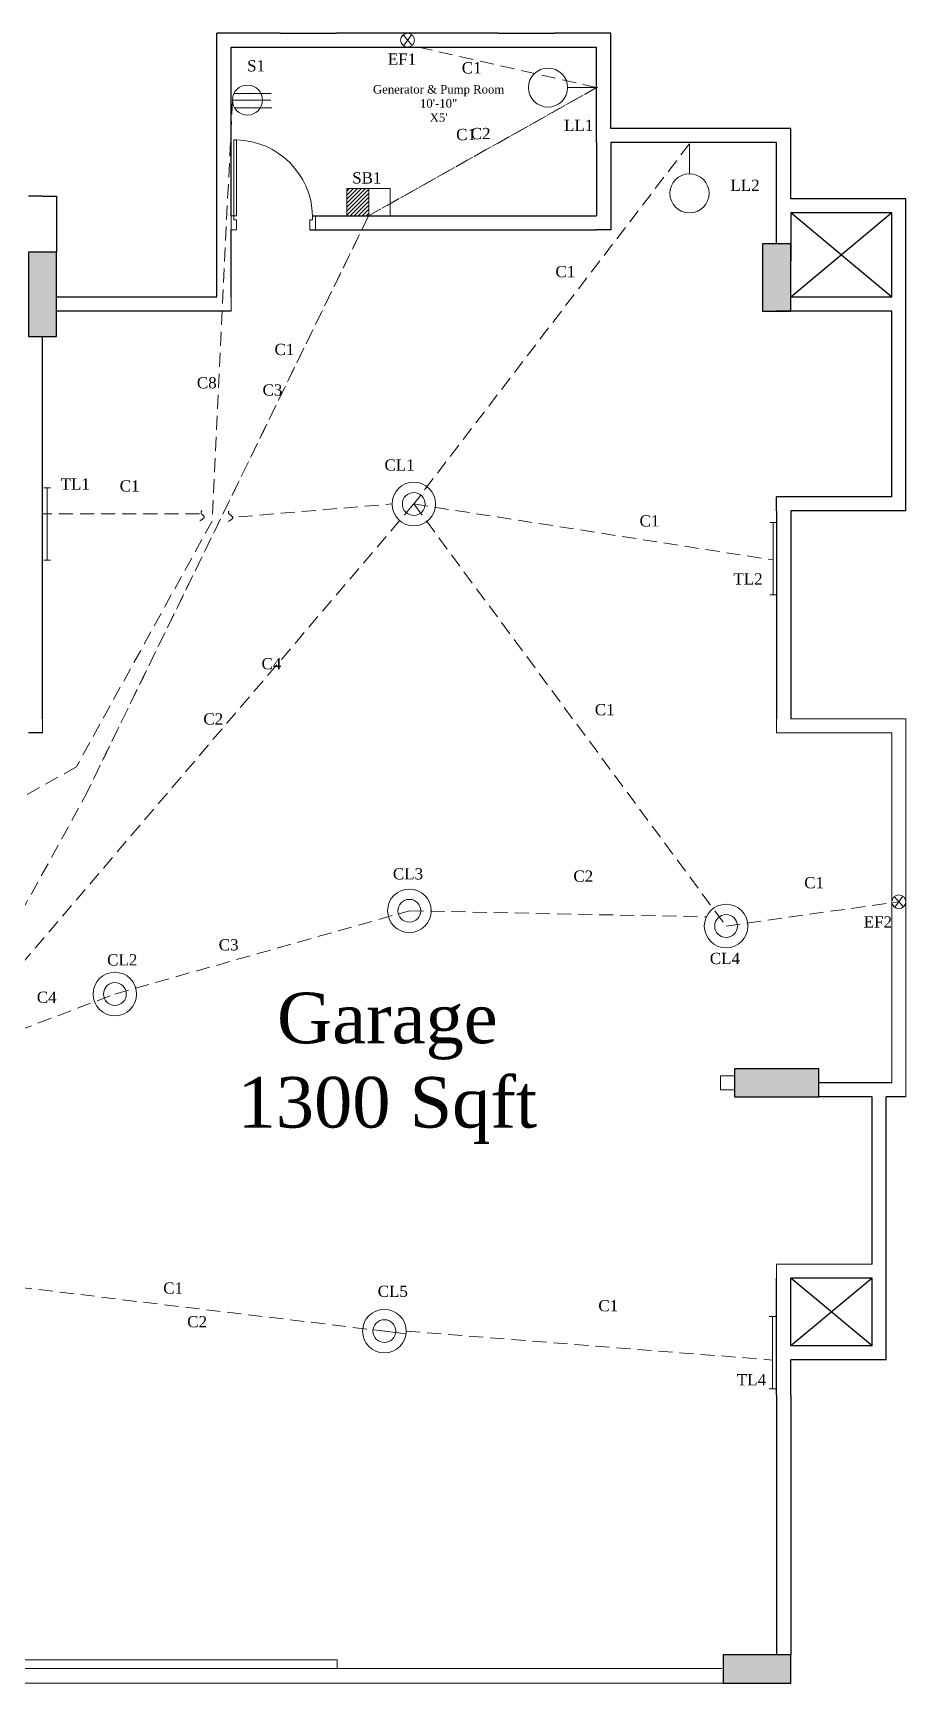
# Model space of a CAD drawing. Header units: feet. Extents: x -1909 to 11484, y -1193 to 2041.
# Drawn here: x -1332 to -1022, y 49 to 636 of the extents above; entities that cross this region are included whole.
import ezdxf

# ---------------------------------------------------------------- set-up
doc = ezdxf.new("R2010")
doc.units = ezdxf.units.FT
doc.header["$LTSCALE"] = 20
doc.header["$MEASUREMENT"] = 0
doc.linetypes.add('HIDDEN', pattern=[0.375, 0.25, -0.125])
doc.layers.get('0').update_dxf_attribs({"color": 255})
for name, color, linetype, lineweight in [('Door', 6, 'Continuous', 0), ('Emergency Lines', 30, 'HIDDEN', 0), ('FF', 50, 'Continuous', 0), ('Hatch', 7, 'Continuous', 0), ('Main Layout', 7, 'Continuous', 0), ('Main Lines', 84, 'HIDDEN', 0), ('text', 10, 'Continuous', 0)]:
    doc.layers.add(name, color=color, linetype=linetype, lineweight=lineweight)
doc.styles.get("Standard").update_dxf_attribs({"font": 'times.ttf', "height": 18})

# ---------------------------------------------------------------- blocks, each defined once
blk = doc.blocks.new('ceiling_light')
at = {"layer": 'FF'}
for radius in [15.5, 8.12]:
    blk.add_circle((0, 8.1), radius, dxfattribs=at)
blk = doc.blocks.new('tube_light')
at = {"layer": 'FF'}
for p, q in [((0, 3), (0, 6)), ((0, 3), (64.3, 3)), ((0, 3), (0, 0)), ((64.3, 3), (64.3, 6)), ((64.3, 3), (64.3, 0))]:
    blk.add_line(p, q, dxfattribs=at)
blk = doc.blocks.new('Small Door')
at = {"layer": 'Door', "lineweight": -2}
blk.add_line((-5, 30), (0, 30), dxfattribs=at)
for points in [[(0, 30), (0, 28), (-3.5, 28), (-3.5, 29), (-5, 29), (-5, 30), (0, 30)], [(-5, 1), (-32, 1), (-32, 2), (-5, 2), (-5, 1)], [(0, 0), (0, 2), (-3.5, 2), (-3.5, 1), (-5, 1), (-5, 0), (0, 0)]]:
    blk.add_lwpolyline(points, dxfattribs=at)
blk.add_arc((-4.25, 1.25), 27.76, 91.54816, 178.45184, dxfattribs=at)
blk = doc.blocks.new('lintel_light')
blk.add_line((26.7, 0), (0, 0))
blk.add_circle((44.1, 0), 17.4)
blk = doc.blocks.new('hatch1')
h = blk.add_hatch()
h.set_pattern_fill('ANSI31', color=256, scale=20, style=0)
h.set_pattern_definition([(45, (-48.1155, 69.177), (-1.76777, 1.76777), [])])
h.paths.add_polyline_path([(19.5, 0), (19.5, 24.2), (0, 24.2), (0, 0)])
blk.add_line((19.5, 24.2), (19.5, 0))
blk.add_lwpolyline([(0, 24.2), (38.5, 24.2), (38.5, 0), (0, 0)], close=True)
blk = doc.blocks.new('threepinsocket')
for p, q in [((-45.7, 9), (-1.4, 9)), ((-43.9, 16.7), (-0.8, 16.7)), ((-43.2, 0), (0, 0))]:
    blk.add_line(p, q)
blk.add_circle((-28.3, 9), 17.4)
blk = doc.blocks.new('exhaust')
for p, q in [((26.7, 1), (-1.3, 33.3)), ((0, 0), (25.4, 34.3))]:
    blk.add_line(p, q)
blk.add_circle((12.7, 17.1), 21.3)

msp = doc.modelspace()

# ---------------------------------------------------------------- hatches: boundary and pattern name
at = {"layer": 'Hatch', "lineweight": -2, "ltscale": 10}
h = msp.add_hatch(dxfattribs=at)
h.set_pattern_fill('AR-CONC', color=256, scale=0.75, angle=-90, style=0)
h.set_pattern_definition([(320, (-137526.3253, -218200.589), (-0.47064101, -5.37945137), [0.5625, -6.1875]), (265, (-137526.3253, -218200.589), (5.641441, 1.040635), [0.45, -4.95]), (10.4514, (-137526.3645, -218201.0374), (5.17079657, -4.33882036), [0.47805142, -5.25856584]), (316.1842, (-137524.825, -218200.589), (-1.2413926, -8.00430786), [0.84375, -9.28125]), (6.6356, (-137524.929, -218201.256), (7.30588403, -7.0099703), [0.71707716, -7.8878475]), (261.1842, (-137524.825, -218200.589), (7.3058895, -7.0099646), [0.675, -7.425]), (291, (-137525.2003, -218201.339), (-3.01964168, -4.47680289), [0.5625, -6.1875]), (236, (-137525.2003, -218201.339), (5.43862534, -1.82486499), [0.45, -4.95]), (341.4514, (-137525.452, -218201.712), (2.41897873, -6.30166971), [0.47805142, -5.25856584]), (307.5, (-137526.3253, -218200.5891), (2.496703904, -0.091198915), [0, -4.89, 0, -5.025, 0, -4.96875]), (277.5, (-137526.3253, -218200.5891), (2.95808784, -1.97302153), [0, -2.865, 0, -4.7775, 0, -1.89375]), (237.5, (-137526.3253, -218198.9166), (-0.169161538, -4.003668271), [0, -1.875, 0, -5.85, 0, -7.7625]), (227.5, (-137526.3253, -218198.1666), (0.750787367, -4.37389627), [0, -2.4375, 0, -3.885, 0, -5.5125])])
h.paths.add_polyline_path([(-1087.04, 58.96), (-1087.04, 48.96), (-1063.04, 48.96), (-1063.04, 58.96)])
h.paths.add_polyline_path([(-1053.04, 267.46), (-1083.04, 267.46), (-1083.04, 257.46), (-1053.04, 257.46)])
h.paths.add_polyline_path([(-1073.04, 560.96), (-1073.04, 536.96), (-1063.04, 536.96), (-1063.04, 560.96)])
h.paths.add_polyline_path([(-1334.04, 557.96), (-1334.04, 527.96), (-1324.04, 527.96), (-1324.04, 557.96)])
h.paths.add_polyline_path([(-1343.03, 259.96), (-1343.03, 270.38), (-1373.51, 270.38), (-1373.51, 259.96)])
h.paths.add_polyline_path([(-1373.51, 74.46), (-1373.51, 48.96), (-1363.51, 48.96), (-1363.51, 74.46)])
h.paths.add_polyline_path([(-1485.58, 74.46), (-1485.58, 48.96), (-1475.58, 48.96), (-1475.58, 74.46)])
h.paths.add_polyline_path([(-1506.06, 270.38), (-1506.06, 259.96), (-1475.58, 259.96), (-1475.58, 270.38)])
h.paths.add_polyline_path([(-1525.04, 527.96), (-1515.04, 527.96), (-1515.04, 557.96), (-1525.04, 557.96)])
h.paths.add_polyline_path([(-1786.04, 536.96), (-1776.04, 536.96), (-1776.04, 560.96), (-1786.04, 560.96)])
h.paths.add_polyline_path([(-1766.04, 257.46), (-1766.04, 267.46), (-1796.04, 267.46), (-1796.04, 257.46)])
h.paths.add_polyline_path([(-1762.04, 58.96), (-1786.04, 58.96), (-1786.04, 48.96), (-1762.04, 48.96)])

# ---------------------------------------------------------------- linework, layer by layer
at = {"layer": 'Defpoints'}
for p, q in [((-1262.04, 630.96), (-1132.04, 630.96)), ((-1132.04, 596.96), (-1132.04, 570.96)), ((-1127.04, 596.96), (-1127.04, 565.95)), ((-1233.04, 570.96), (-1132.04, 570.96)), ((-1234.04, 565.96), (-1132.04, 565.96)), ((-1127.04, 565.95), (-1132.04, 565.95))]:
    msp.add_line(p, q, dxfattribs=at)
at = {"layer": 'Emergency Lines'}
for p, q in [((-1132.04, 616.54), (-1213.1, 570.96)), ((-1213.1, 570.96), (-1314.33, 363.64)), ((-1213.1, 570.96), (-1213.1, 570.96)), ((-1365.73, 270.38), (-1197.05, 468.41)), ((-1197.05, 468.41), (-1197.05, 468.41)), ((-1197.05, 468.41), (-1086.01, 318.26)), ((-1365.73, 270.38), (-1314.33, 363.64)), ((-1360.17, 192.49), (-1207.51, 174.15)), ((-1207.51, 174.15), (-1199.8, 173.22))]:
    msp.add_line(p, q, dxfattribs=at)
at = {"layer": 'Main Layout', "lineweight": -2}
for p, q in [((-1267.04, 541.96), (-1267.04, 635.96)), ((-1244.54, 635.96), (-1267.04, 635.96)), ((-1244.54, 635.96), (-1224.54, 635.96)), ((-1167.04, 635.96), (-1224.54, 635.96)), ((-1167.04, 635.96), (-1147.04, 635.96)), ((-1127.04, 635.96), (-1147.04, 635.96)), ((-1127.04, 601.96), (-1127.04, 635.96)), ((-1262.04, 570.96), (-1262.04, 630.96)), ((-1132.04, 596.96), (-1132.04, 630.96)), ((-1063.04, 601.96), (-1127.04, 601.96)), ((-1063.04, 576.96), (-1063.04, 601.96)), ((-1068.04, 596.96), (-1127.04, 596.96)), ((-1068.04, 560.96), (-1068.04, 596.96)), ((-1329.04, 577.96), (-1334.04, 577.96)), ((-1329.04, 577.96), (-1324.04, 577.96)), ((-1324.04, 577.96), (-1324.04, 557.96)), ((-1022.04, 576.96), (-1063.04, 576.96)), ((-1022.04, 465.96), (-1022.04, 576.96)), ((-1027.04, 571.96), (-1063.04, 571.96)), ((-1027.04, 541.96), (-1063.04, 571.96)), ((-1027.04, 571.96), (-1063.04, 541.96)), ((-1063.04, 571.96), (-1063.04, 554.96)), ((-1027.04, 541.96), (-1027.04, 571.96)), ((-1262.04, 541.96), (-1262.04, 565.96)), ((-1267.04, 541.96), (-1324.04, 541.96)), ((-1027.04, 541.96), (-1063.04, 541.96)), ((-1267.04, 536.96), (-1324.04, 536.96)), ((-1262.04, 536.96), (-1267.04, 536.96)), ((-1027.04, 536.96), (-1068.04, 536.96)), ((-1027.04, 470.96), (-1027.04, 536.96)), ((-1329.04, 391.96), (-1329.04, 527.96)), ((-1068.04, 465.96), (-1068.04, 470.96)), ((-1027.04, 470.96), (-1068.04, 470.96)), ((-1068.04, 465.96), (-1068.04, 391.96)), ((-1022.04, 465.96), (-1063.04, 465.96)), ((-1063.04, 465.96), (-1063.04, 391.96)), ((-1329.04, 386.96), (-1334.04, 386.96)), ((-1027.04, 262.46), (-1053.04, 262.46)), ((-1034.04, 257.46), (-1053.04, 257.46)), ((-1034.04, 237.71), (-1034.04, 257.46)), ((-1022.04, 257.46), (-1029.04, 257.46)), ((-1029.04, 237.71), (-1029.04, 257.46)), ((-1034.04, 217.71), (-1034.04, 237.71)), ((-1029.04, 217.71), (-1029.04, 237.71)), ((-1034.04, 197.96), (-1034.04, 217.71)), ((-1029.04, 163.96), (-1029.04, 217.71)), ((-1068.04, 151.41), (-1068.04, 192.96)), ((-1034.04, 192.96), (-1063.04, 192.96)), ((-1063.04, 168.96), (-1063.04, 192.96)), ((-1034.04, 192.96), (-1063.04, 168.96)), ((-1034.04, 168.96), (-1063.04, 192.96)), ((-1034.04, 168.96), (-1034.04, 192.96)), ((-1034.04, 168.96), (-1063.04, 168.96)), ((-1029.04, 163.96), (-1063.04, 163.96)), ((-1063.04, 151.41), (-1063.04, 163.96)), ((-1068.04, 151.41), (-1068.04, 58.96)), ((-1063.04, 151.41), (-1063.04, 58.96))]:
    msp.add_line(p, q, dxfattribs=at)
at = {"layer": 'Main Layout'}
for p, q in [((-1262.04, 541.96), (-1262.04, 536.96)), ((-1329.04, 391.96), (-1329.04, 386.96)), ((-1329.04, 391.96), (-1329.04, 386.96)), ((-1068.04, 391.96), (-1068.04, 386.96)), ((-1022.04, 391.96), (-1063.04, 391.96)), ((-1022.04, 391.96), (-1022.04, 257.46)), ((-1063.04, 386.96), (-1068.04, 386.96)), ((-1063.04, 386.96), (-1027.04, 386.96)), ((-1027.04, 386.96), (-1027.04, 262.46)), ((-1088.04, 264.96), (-1083.04, 264.96)), ((-1088.04, 264.96), (-1088.04, 259.96)), ((-1088.04, 259.96), (-1083.04, 259.96)), ((-1062.04, 197.96), (-1068.04, 197.96)), ((-1068.04, 192.96), (-1068.04, 197.96)), ((-1034.04, 197.96), (-1062.04, 197.96)), ((-1342.57, 54.18), (-1087.57, 54.18)), ((-1342.04, 57.21), (-1224.34, 57.21)), ((-1224.34, 57.21), (-1224.34, 54.18)), ((-1342.04, 48.96), (-1087.04, 48.96))]:
    msp.add_line(p, q, dxfattribs=at)
at = {"layer": 'Main Layout', "lineweight": -2}
for points in [[(-1334.04, 557.96), (-1334.04, 527.96), (-1324.04, 527.96), (-1324.04, 557.96)], [(-1073.04, 560.96), (-1073.04, 536.96), (-1063.04, 536.96), (-1063.04, 560.96)], [(-1053.04, 267.46), (-1083.04, 267.46), (-1083.04, 257.46), (-1053.04, 257.46)], [(-1087.04, 48.96), (-1063.04, 48.96), (-1063.04, 58.96), (-1087.04, 58.96)]]:
    msp.add_lwpolyline(points, close=True, dxfattribs=at)
at = {"layer": 'Main Lines'}
for p, q in [((-1132.04, 616.54), (-1197.8, 631.45)), ((-1213.1, 570.96), (-1132.04, 616.54)), ((-1261.55, 612.1), (-1268.77, 462.29)), ((-1099.02, 596.55), (-1197.05, 468.41)), ((-1314.33, 363.64), (-1213.1, 570.96)), ((-1365.73, 270.38), (-1197.05, 468.41)), ((-1273.23, 464.88), (-1329.04, 464.88)), ((-1259.33, 463.83), (-1204.81, 468.41)), ((-1197.05, 468.41), (-1069.26, 448.48)), ((-1329.04, 462.45), (-1329.04, 462.23)), ((-1268.77, 462.29), (-1317.04, 374.88)), ((-1317.04, 374.88), (-1419.52, 317.47)), ((-1365.73, 270.38), (-1314.33, 363.64)), ((-1303.34, 294.07), (-1198.62, 323.69)), ((-1198.62, 323.69), (-1093.06, 321.51)), ((-1086.01, 318.26), (-1024.59, 326.91)), ((-1086.01, 318.26), (-1086.01, 318.26)), ((-1365.73, 270.38), (-1303.34, 294.07)), ((-1360.17, 192.49), (-1199.8, 173.22)), ((-1199.75, 174.15), (-1069.52, 163.87))]:
    msp.add_line(p, q, dxfattribs=at)
at = {"layer": 'Main Lines', "color": 3}
for points in [[(-1273.08, 462.44), (-1271.58, 463.94), (-1272.6, 464.94), (-1271.58, 466.94)], [(-1262.93, 462.23), (-1261.43, 463.73), (-1262.93, 465.23), (-1261.43, 466.73)]]:
    msp.add_spline(points, degree=3, dxfattribs=at)

# ---------------------------------------------------------------- block references
at = {"layer": 'FF'}
for name, p, xscale, yscale, zscale in [('exhaust', (-1200.73, 631.45), 0.1151999999999589, 0.1151999999999589, 0.1152), ('threepinsocket', (-1247.51, 609.34), 0.3071999999999662, 0.3072000000000799, 0.3072000000000001), ('hatch1', (-1220.88, 570.96), 0.4000000000000909, 0.3999999999999773, 0.4), ('ceiling_light', (-1197.05, 464.35), 0.5, 0.5, 0.5), ('ceiling_light', (-1198.62, 319.63), 0.5, 0.5, 0.5), ('exhaust', (-1026.05, 324.93), 0.1151999999999589, 0.1151999999999589, 0.1152), ('ceiling_light', (-1086.01, 314.2), 0.5, 0.5, 0.5), ('ceiling_light', (-1303.34, 290.01), 0.5, 0.5, 0.5), ('ceiling_light', (-1207.51, 170.09), 0.5, 0.5, 0.5)]:
    msp.add_blockref(name, p, dxfattribs=dict(at, xscale=xscale, yscale=yscale, zscale=zscale))
at = {"layer": 'FF', "yscale": 0.3999999999999773, "zscale": 0.4}
for name, p, xscale, rotation in [('lintel_light', (-1131.68, 616.54), 0.4000000000000909, 180), ('lintel_light', (-1099.02, 596.55), 0.3999999999999773, 270), ('tube_light', (-1328.57, 448.4), -0.3999999999999773, 270), ('tube_light', (-1070.46, 436.1), -0.3999999999999773, 270), ('tube_light', (-1070.72, 153.67), -0.3999999999999773, 270)]:
    msp.add_blockref(name, p, dxfattribs=dict(at, xscale=xscale, rotation=rotation))
at = {"layer": 'Main Layout', "rotation": 270}
msp.add_blockref('Small Door', (-1262.04, 565.96), dxfattribs=at)

# ---------------------------------------------------------------- texts
at = {"layer": 'Emergency Lines', "char_height": 4, "width": 7.8993, "attachment_point": 1}
for s, insert in [('C1', (-1181.99, 601.85)), ('C1', (-1246.58, 525.39)), ('C2', (-1271.87, 393.93)), ('C1', (-1132.69, 397.25)), ('C1', (-1286.14, 191.46))]:
    msp.add_mtext(s, dxfattribs=dict(at, insert=insert))
at = {"layer": 'FF', "char_height": 4, "attachment_point": 1}
for s, insert, width in [('EF1', (-1206.27, 628.68), 17.424), ('S1', (-1256.33, 626.29), 7.3602), ('LL1', (-1143.64, 605.1), 17.424), ('SB1', (-1218.96, 586.42), 17.424), ('LL2', (-1084.49, 583.79), 17.424), ('CL1', (-1207.47, 484.28), 17.424), ('TL1', (-1322.63, 477.51), 17.424), ('TL2', (-1083.41, 443.75), 17.424), ('CL3', (-1204.48, 338.84), 17.424), ('EF2', (-1037.09, 321.71), 17.424), ('CL2', (-1306.09, 308.23), 17.424), ('CL4', (-1091.8, 308.73), 17.424), ('CL5', (-1209.88, 190.32), 17.424), ('TL4', (-1082.19, 158.84), 17.424)]:
    msp.add_mtext(s, dxfattribs=dict(at, insert=insert, width=width))
at = {"layer": 'Main Lines', "char_height": 4, "attachment_point": 1}
for s, insert, width in [('C1', (-1180, 625.58), 12.6794), ('C2', (-1176.81, 602.2), 12.6794), ('C1', (-1146.68, 553.08), 12.6794), ('C8', (-1274.19, 513.53), 12.6794), ('C3', (-1250.84, 510.97), 12.6794), ('C1', (-1301.62, 476.83), 12.6794), ('C1', (-1116.78, 464.4), 12.6794), ('C4', (-1251.19, 413.59), 12.6794), ('C2', (-1140.31, 338.01), 12.6794), ('C1', (-1058.22, 335.67), 12.6794), ('C3', (-1266.41, 313.59), 12.6794), ('C4', (-1331.09, 294.93), 12.6794), ('C1', (-1131.42, 185.19), 12.6794), ('C2', (-1277.61, 179.51), 75.3664)]:
    msp.add_mtext(s, dxfattribs=dict(at, insert=insert, width=width))
at = {"layer": 'text', "lineweight": -2, "attachment_point": 8}
for s, insert, char_height, width in [('Generator & Pump Room\\P10\'-10"\\PX5\'', (-1188.23, 604.38), 3, 93.0789), ('Garage\\P1300 Sqft', (-1206.45, 240.71), 18, 137.6077)]:
    msp.add_mtext(s, dxfattribs=dict(at, insert=insert, char_height=char_height, width=width))

doc.saveas('drawing.dxf')
